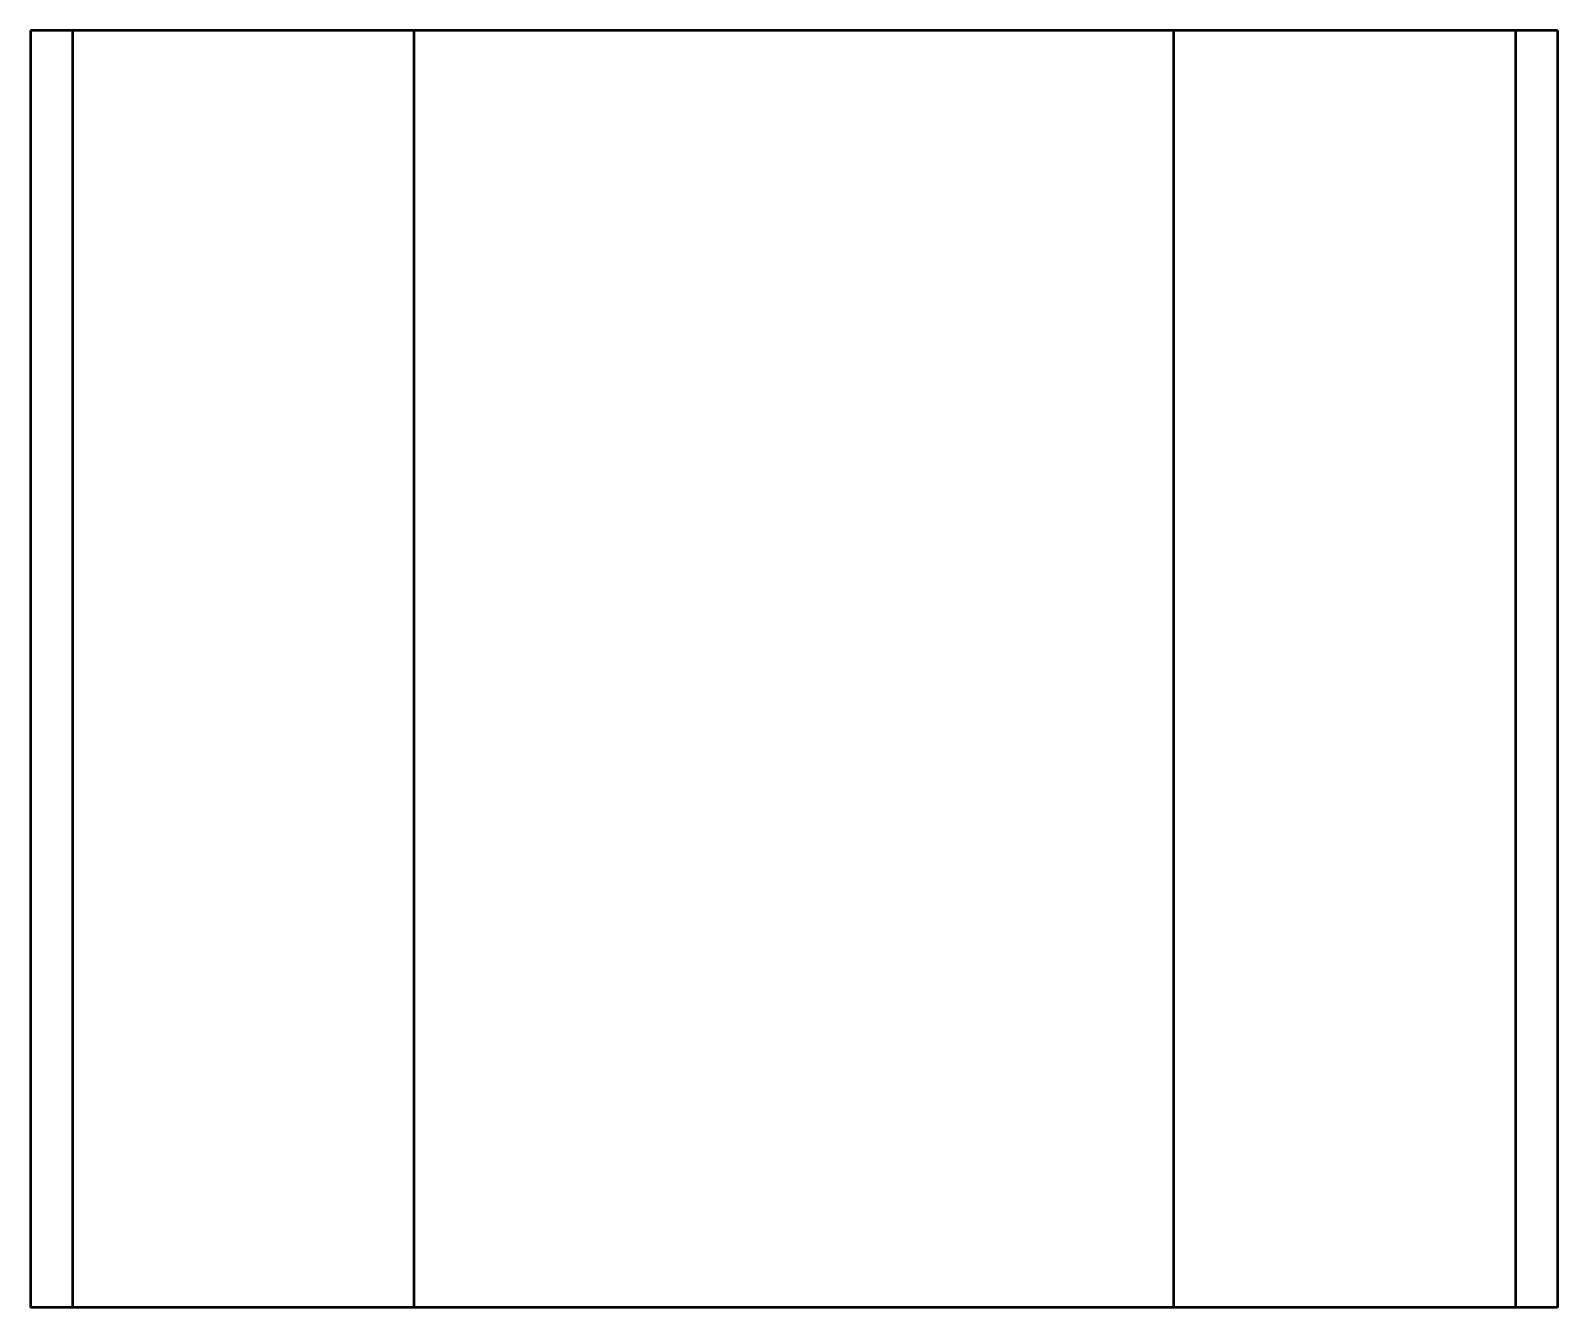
# Model space of a CAD drawing. Header units: millimetres. Extents: x -741 to 246, y -826 to 0.
import ezdxf

# ---------------------------------------------------------------- set-up
doc = ezdxf.new("R2010")
doc.units = ezdxf.units.MM
doc.linetypes.add('Continuo', pattern=[0])
for name, color, linetype, lineweight in [('IV_BEND', 7, 'Continuo', 50), ('IV_BEND_DOWN', 7, 'Continuo', 50), ('IV_INTERIOR_PROFILES', 7, 'Continuo', 50)]:
    doc.layers.add(name, color=color, linetype=linetype, lineweight=lineweight)

msp = doc.modelspace()

# ---------------------------------------------------------------- linework, layer by layer
at = {"layer": 'IV_BEND'}
for p, q in [((-493.09, -826.5), (-493.09, 0)), ((-1.7, -826.5), (-1.7, 0))]:
    msp.add_line(p, q, dxfattribs=at)
at = {"layer": 'IV_BEND_DOWN'}
for p, q in [((-714.08, 0), (-714.08, -826.5)), ((219.3, 0), (219.3, -826.5))]:
    msp.add_line(p, q, dxfattribs=at)
at = {"layer": 'IV_INTERIOR_PROFILES'}
for p, q in [((246.49, 0), (-741.28, 0)), ((-741.28, 0), (-741.28, -826.5)), ((246.49, 0), (246.49, -826.5)), ((246.49, -826.5), (-741.28, -826.5))]:
    msp.add_line(p, q, dxfattribs=at)

doc.saveas('drawing.dxf')
